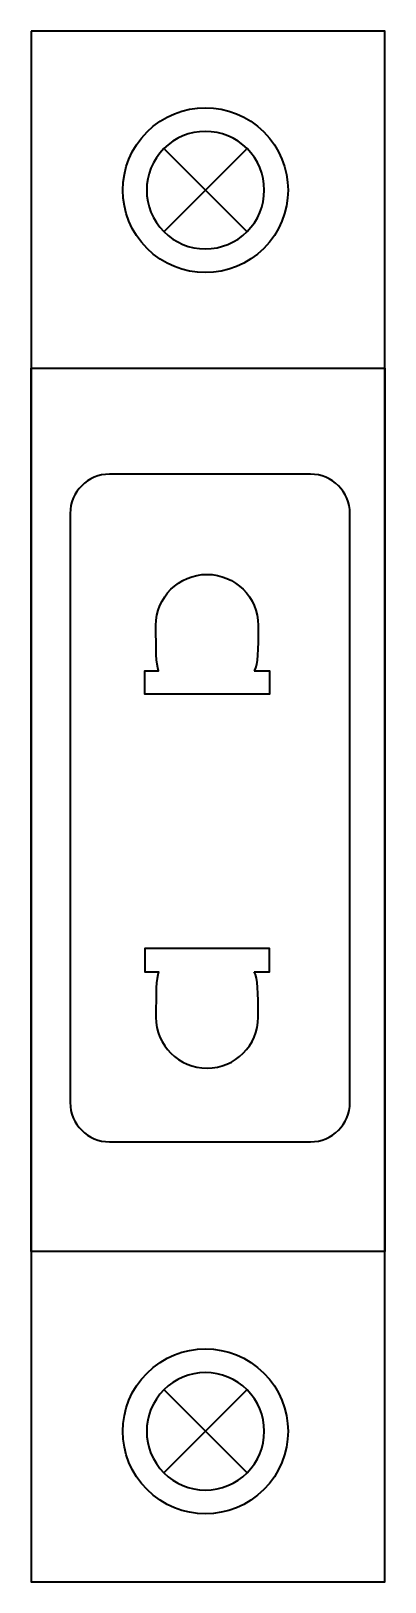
# Model space of a CAD drawing. Header units: inches. Extents: x -0.5 to 17.5, y -79.4 to -0.4.
import ezdxf

# ---------------------------------------------------------------- set-up
doc = ezdxf.new("R2010")
doc.units = ezdxf.units.IN
doc.header["$MEASUREMENT"] = 0
doc.layers.add('Layer 1', color=7, linetype='Continuous')

# ---------------------------------------------------------------- blocks, each defined once
blk = doc.blocks.new('block 4')
at = {"layer": 'Layer 1', "lineweight": 0}
blk.add_lwpolyline([(94.448, 0), (94.448, -79), (112.448, -79), (112.448, 0), (94.448, 0)], dxfattribs=at)
blk = doc.blocks.new('block 5')
at = {"layer": 'Layer 1', "color": 7, "lineweight": 35}
blk.add_lwpolyline([(94.448, 0), (94.448, -79), (112.448, -79), (112.448, 0), (94.448, 0)], dxfattribs=at)
blk = doc.blocks.new('block 3')
at = {"layer": 'Layer 1'}
for name in ['block 4', 'block 5']:
    blk.add_blockref(name, (0, 0), dxfattribs=at)
blk = doc.blocks.new('block 2')
at = {"layer": 'Layer 1', "color": 7, "lineweight": 35}
blk.add_lwpolyline([(112.448, -62.171), (94.448, -62.171), (94.448, -17.171), (112.448, -17.171), (112.448, -62.171)], dxfattribs=at)
at = {"layer": 'Layer 1'}
blk.add_blockref('block 3', (0, 0), dxfattribs=at)
blk = doc.blocks.new('block 10')
at = {"layer": 'Layer 1', "color": 7, "lineweight": 35}
for points in [[(101.229, -6.016), (105.405, -10.192)], [(101.229, -10.192), (105.404, -6.016)]]:
    blk.add_lwpolyline(points, dxfattribs=at)
blk = doc.blocks.new('block 9')
at = {"layer": 'Layer 1', "color": 7, "lineweight": 35}
for points, knots in [([(100.347, -11.075), (101.987, -12.715), (104.646, -12.715), (106.287, -11.074), (107.927, -9.434), (107.927, -6.775), (106.287, -5.135), (104.646, -3.495), (101.987, -3.495), (100.347, -5.135), (98.707, -6.775), (98.707, -9.434), (100.347, -11.075)], [0, 0, 0, 0, 1, 1, 1, 2, 2, 2, 3, 3, 3, 4, 4, 4, 4]), ([(103.317, -11.096), (102.518, -11.096), (101.767, -10.785), (101.202, -10.22), (100.036, -9.053), (100.036, -7.156), (101.202, -5.989), (101.767, -5.424), (102.518, -5.113), (103.317, -5.113), (104.116, -5.113), (104.867, -5.425), (105.432, -5.99), (105.997, -6.555), (106.308, -7.306), (106.308, -8.105), (106.308, -8.904), (105.997, -9.655), (105.432, -10.219), (104.867, -10.784), (104.116, -11.096), (103.317, -11.096), (103.317, -11.096), (103.317, -11.096), (103.317, -11.096)], [0, 0, 0, 0, 1, 1, 1, 2, 2, 2, 3, 3, 3, 4, 4, 4, 5, 5, 5, 6, 6, 6, 7, 7, 7, 8, 8, 8, 8])]:
    blk.add_open_spline(points, degree=3, knots=knots, dxfattribs=at)
at = {"layer": 'Layer 1'}
blk.add_blockref('block 10', (0, 0), dxfattribs=at)
blk = doc.blocks.new('block 8')
at = {"layer": 'Layer 1'}
blk.add_blockref('block 9', (0, 0), dxfattribs=at)
blk = doc.blocks.new('block 7')
at = {"layer": 'Layer 1'}
blk.add_blockref('block 8', (0, 0), dxfattribs=at)
blk = doc.blocks.new('block 6')
at = {"layer": 'Layer 1'}
blk.add_blockref('block 7', (0, 0), dxfattribs=at)
blk = doc.blocks.new('block 15')
at = {"layer": 'Layer 1', "color": 7, "lineweight": 35}
for points in [[(101.229, -69.238), (105.405, -73.414)], [(101.229, -73.414), (105.404, -69.238)]]:
    blk.add_lwpolyline(points, dxfattribs=at)
blk = doc.blocks.new('block 14')
at = {"layer": 'Layer 1', "color": 7, "lineweight": 35}
for points, knots in [([(100.347, -74.296), (101.987, -75.937), (104.646, -75.937), (106.287, -74.296), (107.927, -72.656), (107.927, -69.997), (106.287, -68.357), (104.646, -66.716), (101.987, -66.716), (100.347, -68.356), (98.707, -69.997), (98.707, -72.656), (100.347, -74.296)], [0, 0, 0, 0, 1, 1, 1, 2, 2, 2, 3, 3, 3, 4, 4, 4, 4]), ([(103.317, -74.318), (102.518, -74.318), (101.767, -74.007), (101.202, -73.442), (100.036, -72.275), (100.036, -70.378), (101.202, -69.211), (101.767, -68.646), (102.518, -68.335), (103.317, -68.335), (104.116, -68.335), (104.867, -68.647), (105.432, -69.212), (105.997, -69.776), (106.308, -70.528), (106.308, -71.326), (106.308, -72.125), (105.997, -72.877), (105.432, -73.441), (104.867, -74.006), (104.116, -74.318), (103.317, -74.318), (103.317, -74.318), (103.317, -74.318), (103.317, -74.318)], [0, 0, 0, 0, 1, 1, 1, 2, 2, 2, 3, 3, 3, 4, 4, 4, 5, 5, 5, 6, 6, 6, 7, 7, 7, 8, 8, 8, 8])]:
    blk.add_open_spline(points, degree=3, knots=knots, dxfattribs=at)
at = {"layer": 'Layer 1'}
blk.add_blockref('block 15', (0, 0), dxfattribs=at)
blk = doc.blocks.new('block 13')
at = {"layer": 'Layer 1'}
blk.add_blockref('block 14', (0, 0), dxfattribs=at)
blk = doc.blocks.new('block 12')
at = {"layer": 'Layer 1'}
blk.add_blockref('block 13', (0, 0), dxfattribs=at)
blk = doc.blocks.new('block 11')
at = {"layer": 'Layer 1'}
blk.add_blockref('block 12', (0, 0), dxfattribs=at)

msp = doc.modelspace()

# ---------------------------------------------------------------- linework, layer by layer
at = {"layer": 'Layer 1', "color": 7, "lineweight": 35}
for points, knots in [([(15.684, -54.954), (15.684, -56.054), (14.784, -56.954), (13.684, -56.954), (13.684, -56.954), (3.453, -56.954), (3.453, -56.954), (2.353, -56.954), (1.453, -56.054), (1.453, -54.954), (1.453, -54.954), (1.453, -24.945), (1.453, -24.945), (1.453, -23.845), (2.353, -22.945), (3.453, -22.945), (3.453, -22.945), (13.684, -22.945), (13.684, -22.945), (14.784, -22.945), (15.684, -23.845), (15.684, -24.945), (15.684, -24.945), (15.684, -54.954), (15.684, -54.954)], [0, 0, 0, 0, 1, 1, 1, 2, 2, 2, 3, 3, 3, 4, 4, 4, 5, 5, 5, 6, 6, 6, 7, 7, 7, 8, 8, 8, 8]), ([(10.816, -32.961), (10.998, -32.617), (11.018, -31.943), (11.018, -30.649), (11.018, -29.213), (9.854, -28.049), (8.419, -28.049), (6.982, -28.049), (5.818, -29.213), (5.818, -30.649), (5.818, -31.912), (5.823, -32.598), (5.954, -32.961), (5.954, -32.961), (5.244, -32.961), (5.244, -32.961), (5.244, -32.961), (5.244, -34.154), (5.244, -34.154), (5.244, -34.154), (11.592, -34.154), (11.592, -34.154), (11.592, -34.154), (11.592, -32.961), (11.592, -32.961), (11.592, -32.961), (10.816, -32.961), (10.816, -32.961)], [0, 0, 0, 0, 1, 1, 1, 2, 2, 2, 3, 3, 3, 4, 4, 4, 5, 5, 5, 6, 6, 6, 7, 7, 7, 8, 8, 8, 9, 9, 9, 9]), ([(10.816, -48.293), (10.998, -48.637), (11.018, -49.311), (11.018, -50.605), (11.018, -52.04), (9.854, -53.204), (8.419, -53.204), (6.982, -53.204), (5.818, -52.04), (5.818, -50.605), (5.818, -49.342), (5.823, -48.656), (5.954, -48.293), (5.954, -48.293), (5.244, -48.293), (5.244, -48.293), (5.244, -48.293), (5.244, -47.099), (5.244, -47.099), (5.244, -47.099), (11.592, -47.099), (11.592, -47.099), (11.592, -47.099), (11.592, -48.293), (11.592, -48.293), (11.592, -48.293), (10.816, -48.293), (10.816, -48.293)], [0, 0, 0, 0, 1, 1, 1, 2, 2, 2, 3, 3, 3, 4, 4, 4, 5, 5, 5, 6, 6, 6, 7, 7, 7, 8, 8, 8, 9, 9, 9, 9])]:
    msp.add_open_spline(points, degree=3, knots=knots, dxfattribs=at)

# ---------------------------------------------------------------- block references
at = {"layer": 'Layer 1'}
for name in ['block 2', 'block 6', 'block 11']:
    msp.add_blockref(name, (-94.982, -0.372), dxfattribs=at)

doc.saveas('drawing.dxf')
